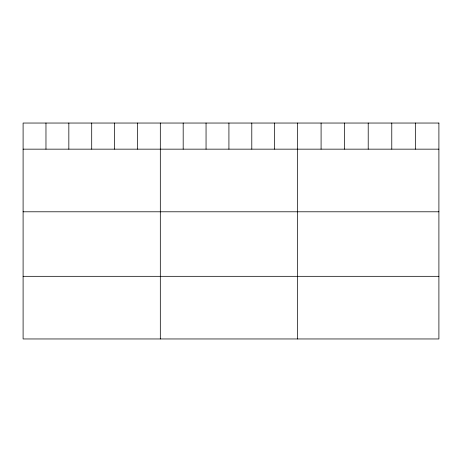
<?xml version="1.0" encoding="UTF-8"?>
<svg xmlns="http://www.w3.org/2000/svg" width="462" height="462" viewBox="0 0 462 462"><rect width="100%" height="100%" fill="white"/><g stroke="black" fill="none" stroke-linecap="round" stroke-linejoin="round"><path stroke-width="0.69" d="M23.1 149.157L438.9 149.157M23.1 211.792L438.9 211.792M23.1 276.322L438.9 276.322M415.338 123.042L415.338 149.157M391.776 123.042L391.776 149.157M368.214 123.042L368.214 149.157M344.652 123.042L344.652 149.157M321.09 123.042L321.09 149.157M297.528 123.042L297.528 338.958M274.659 123.042L274.659 149.157M251.79 123.042L251.79 149.157M228.921 123.042L228.921 149.157M206.052 123.042L206.052 149.157M183.183 123.042L183.183 149.157M160.314 123.042L160.314 338.958M137.445 123.042L137.445 149.157M114.576 123.042L114.576 149.157M91.707 123.042L91.707 149.157M68.838 123.042L68.838 149.157M45.969 123.042L45.969 149.157M438.9 123.042L23.1 123.042L23.1 338.958L438.9 338.958L438.9 123.042"/></g></svg>
